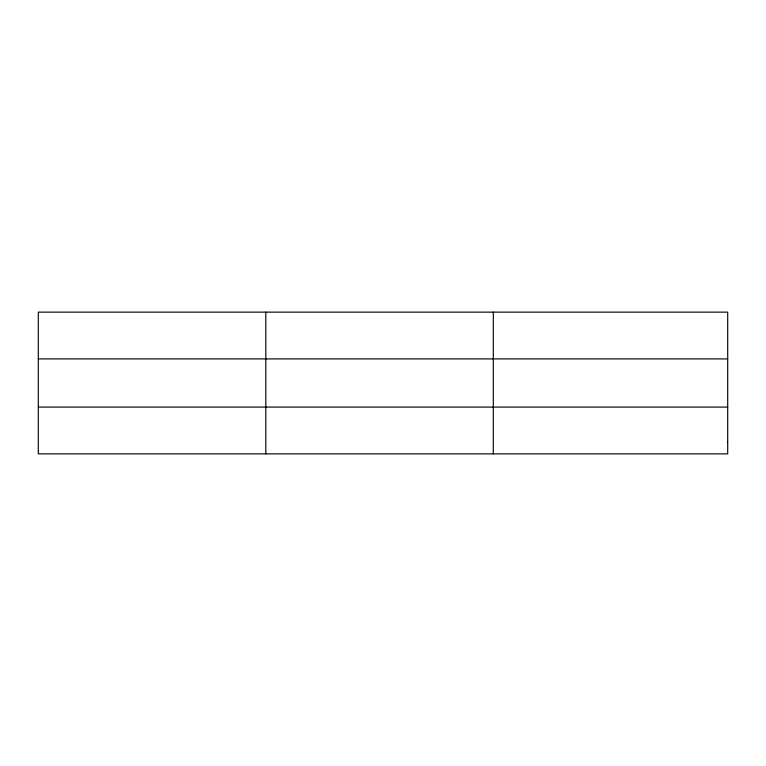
<?xml version="1.0" encoding="UTF-8"?>
<svg xmlns="http://www.w3.org/2000/svg" width="766" height="766" viewBox="0 0 766 766"><rect width="100%" height="100%" fill="white"/><g stroke="black" fill="none" stroke-linecap="round" stroke-linejoin="round"><path stroke-width="1.15" d="M265.802 312.135L265.802 453.865M493.304 312.135L493.304 453.865M38.3 358.909L727.7 358.909M38.3 407.091L727.7 407.091M727.7 442.174L727.7 453.865L38.3 453.865L38.3 312.135L727.7 312.135L727.7 442.174"/></g></svg>
